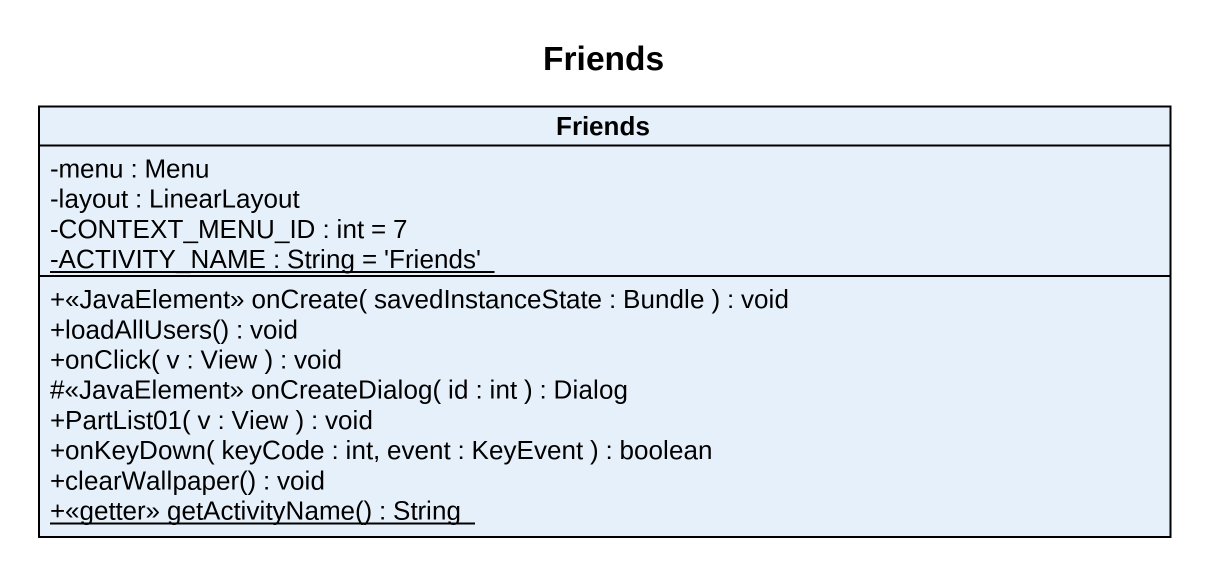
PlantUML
@startuml
title Friends
hide circle
hide empty members
skinparam classAttributeIconSize 0
class Friends {
  -menu : Menu
  -layout : LinearLayout
  -CONTEXT_MENU_ID : int = 7
  {static} -ACTIVITY_NAME : String = 'Friends'
  +<<JavaElement>> onCreate( savedInstanceState : Bundle ) : void
  +loadAllUsers() : void
  +onClick( v : View ) : void
  #<<JavaElement>> onCreateDialog( id : int ) : Dialog
  +PartList01( v : View ) : void
  +onKeyDown( keyCode : int, event : KeyEvent ) : boolean
  +clearWallpaper() : void
  {static} +<<getter>> getActivityName() : String
}
@enduml
